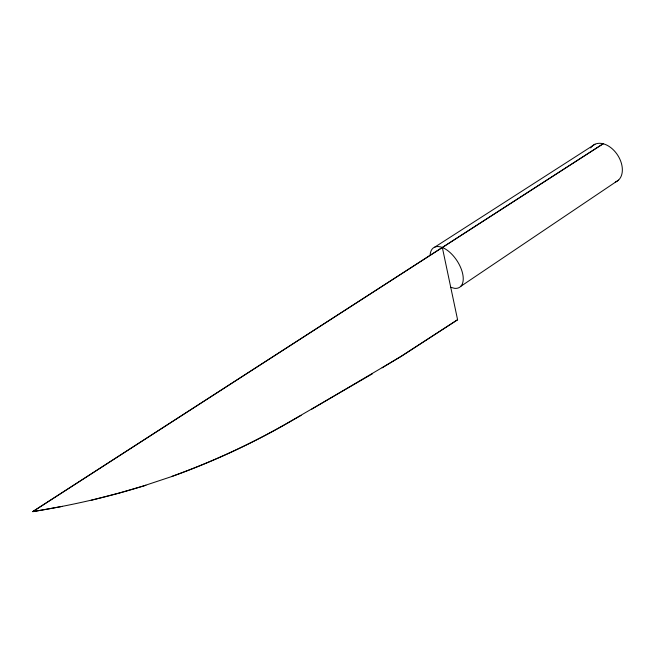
<?xml version="1.0" encoding="UTF-8"?>
<svg xmlns="http://www.w3.org/2000/svg" width="655" height="655" viewBox="0 0 655 655"><rect width="100%" height="100%" fill="white"/><g stroke="black" fill="none" stroke-linecap="round" stroke-linejoin="round"><path stroke-width="0.98" d="M460.752 286.35L618.508 180.117M382.135 367.823L401.237 356.238L457.583 319.746L401.343 356.295L311.584 409.26M32.75 511.596L603.157 143.781L32.75 511.596C71.027 505.455 108.918 496.899 145.909 485.24L118.94 493.1L91.258 500.273M434.887 247.058L595.018 144.223M372.531 373.718L289.477 421.894C251.978 443.55 212.531 461.75 171.798 476.414L171.897 476.496C212.629 461.824 252.085 443.623 289.584 421.967L301.103 415.368M145.811 485.158L171.897 476.496M32.84 511.686L62.446 506.364M450.509 287.218L454.513 288.331A23.67 12.33 56.8 0 0 455.528 258.61A23.67 12.33 56.8 0 0 430.122 255.327M442.346 247.516L457.583 319.746M590.679 147.94A21.582 14.598 57.1 0 1 616.756 153.827A21.582 14.598 57.1 0 1 615.299 182.123"/></g></svg>
